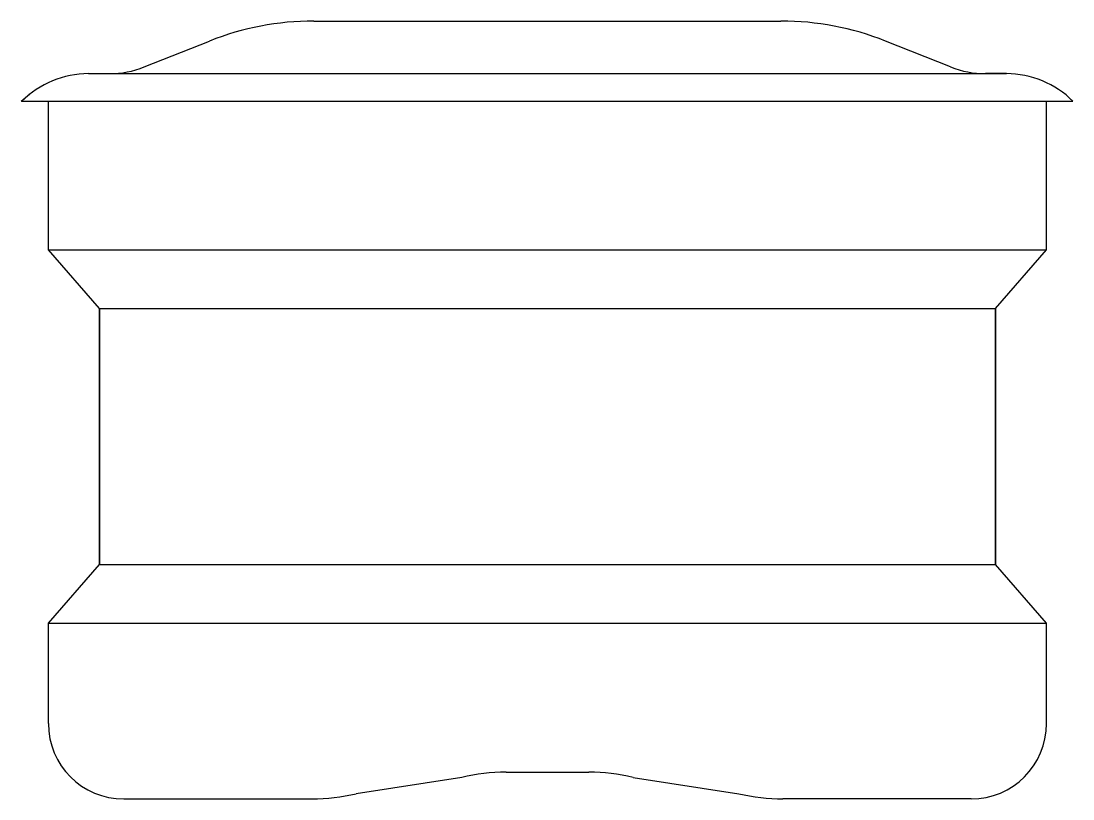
# Model space of a CAD drawing. Extents: x -865.99 to -864.88, y 499.66 to 500.48.
import ezdxf

# ---------------------------------------------------------------- set-up
doc = ezdxf.new("R2010")
doc.units = 0
doc.header["$LTSCALE"] = 50
doc.header["$MEASUREMENT"] = 0
doc.layers.add('C-CAIXA', color=3, linetype='CONTINUOUS')

msp = doc.modelspace()

# ---------------------------------------------------------------- linework, layer by layer
at = {"layer": 'C-CAIXA'}
for p, q in [((-865.6836, 500.4824), (-865.1881, 500.4824)), ((-865.8635, 500.4337), (-865.7943, 500.4612)), ((-865.0081, 500.4337), (-865.0773, 500.4612)), ((-865.9227, 500.4266), (-865.9005, 500.4266)), ((-864.949, 500.4266), (-864.9712, 500.4266)), ((-865.9943, 500.3974), (-865.9852, 500.4047)), ((-865.9933, 500.3974), (-864.8783, 500.3974)), ((-865.9653, 500.2398), (-865.9653, 500.3974)), ((-864.9064, 500.2398), (-864.9064, 500.3974)), ((-865.9112, 500.1776), (-865.9653, 500.2398)), ((-864.9605, 500.1776), (-864.9064, 500.2398)), ((-865.9112, 499.9059), (-865.9112, 500.1776)), ((-865.9112, 500.1776), (-865.9112, 499.9059)), ((-864.9605, 499.9059), (-864.9605, 500.1776)), ((-864.9605, 500.1776), (-864.9605, 499.9059)), ((-865.9653, 499.8438), (-865.9112, 499.9059)), ((-864.9064, 499.8438), (-864.9605, 499.9059)), ((-865.9653, 499.7374), (-865.9653, 499.8438)), ((-864.9064, 499.7374), (-864.9064, 499.8438)), ((-865.5267, 499.6803), (-865.6387, 499.663)), ((-865.4798, 499.6859), (-865.3919, 499.6859)), ((-865.345, 499.6803), (-865.2329, 499.663)), ((-865.8853, 499.6574), (-865.6856, 499.6574)), ((-864.9864, 499.6574), (-865.186, 499.6574))]:
    msp.add_line(p, q, dxfattribs=at)
at = {"layer": 'C-CAIXA', "color": 1}
for p, q in [((-865.9005, 500.4266), (-864.949, 500.4266)), ((-865.9653, 500.2398), (-864.9064, 500.2398)), ((-865.9112, 500.1776), (-864.9605, 500.1776)), ((-865.9112, 499.9059), (-864.9605, 499.9059)), ((-865.9653, 499.8438), (-864.9064, 499.8438))]:
    msp.add_line(p, q, dxfattribs=at)
at = {"layer": 'C-CAIXA'}
for centre, radius, start, end in [((-865.6836, 500.1824), 0.3, 90, 111.6647), ((-865.1881, 500.1824), 0.3, 68.3353, 90), ((-865.9227, 500.3266), 0.1, 90, 134.971), ((-865.9005, 500.5266), 0.1, 270, 291.6647), ((-864.9712, 500.5266), 0.1, 248.3353, 270), ((-864.949, 500.3266), 0.1, 45.029, 90), ((-865.8853, 499.7374), 0.08, 180, 270), ((-864.9864, 499.7374), 0.08, 270, 0), ((-865.4798, 499.4859), 0.2, 90, 103.5639), ((-865.3919, 499.4859), 0.2, 76.4361, 90), ((-865.6856, 499.8574), 0.2, 270, 283.5639), ((-865.186, 499.8574), 0.2, 256.4361, 270)]:
    msp.add_arc(centre, radius, start, end, dxfattribs=at)

doc.saveas('drawing.dxf')
